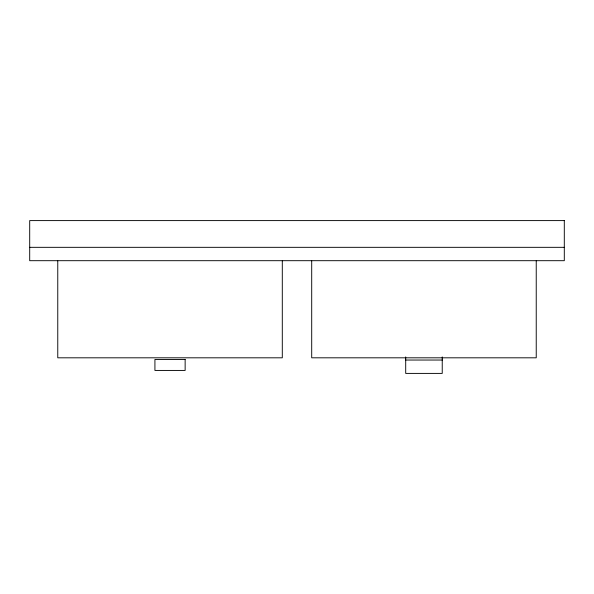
<?xml version="1.0" encoding="UTF-8"?>
<svg xmlns="http://www.w3.org/2000/svg" width="594" height="594" viewBox="0 0 594 594"><rect width="100%" height="100%" fill="white"/><g stroke="black" fill="none" stroke-linecap="round" stroke-linejoin="round"><path stroke-width="0.89" d="M29.7 247.327L564.3 247.327M405.539 360.038L442.396 360.038M536.234 260.885L536.234 357.811L311.702 357.811L311.702 260.885M442.233 356.92L442.233 373.403L405.702 373.403L405.702 356.92M282.298 260.885L282.298 357.811L57.767 357.811L57.767 260.885M564.3 220.597L29.7 220.597L29.7 260.692L564.3 260.692L564.3 220.597M185.142 359.474L154.923 359.474L154.923 370.433L185.142 370.433L185.142 359.474"/></g></svg>
